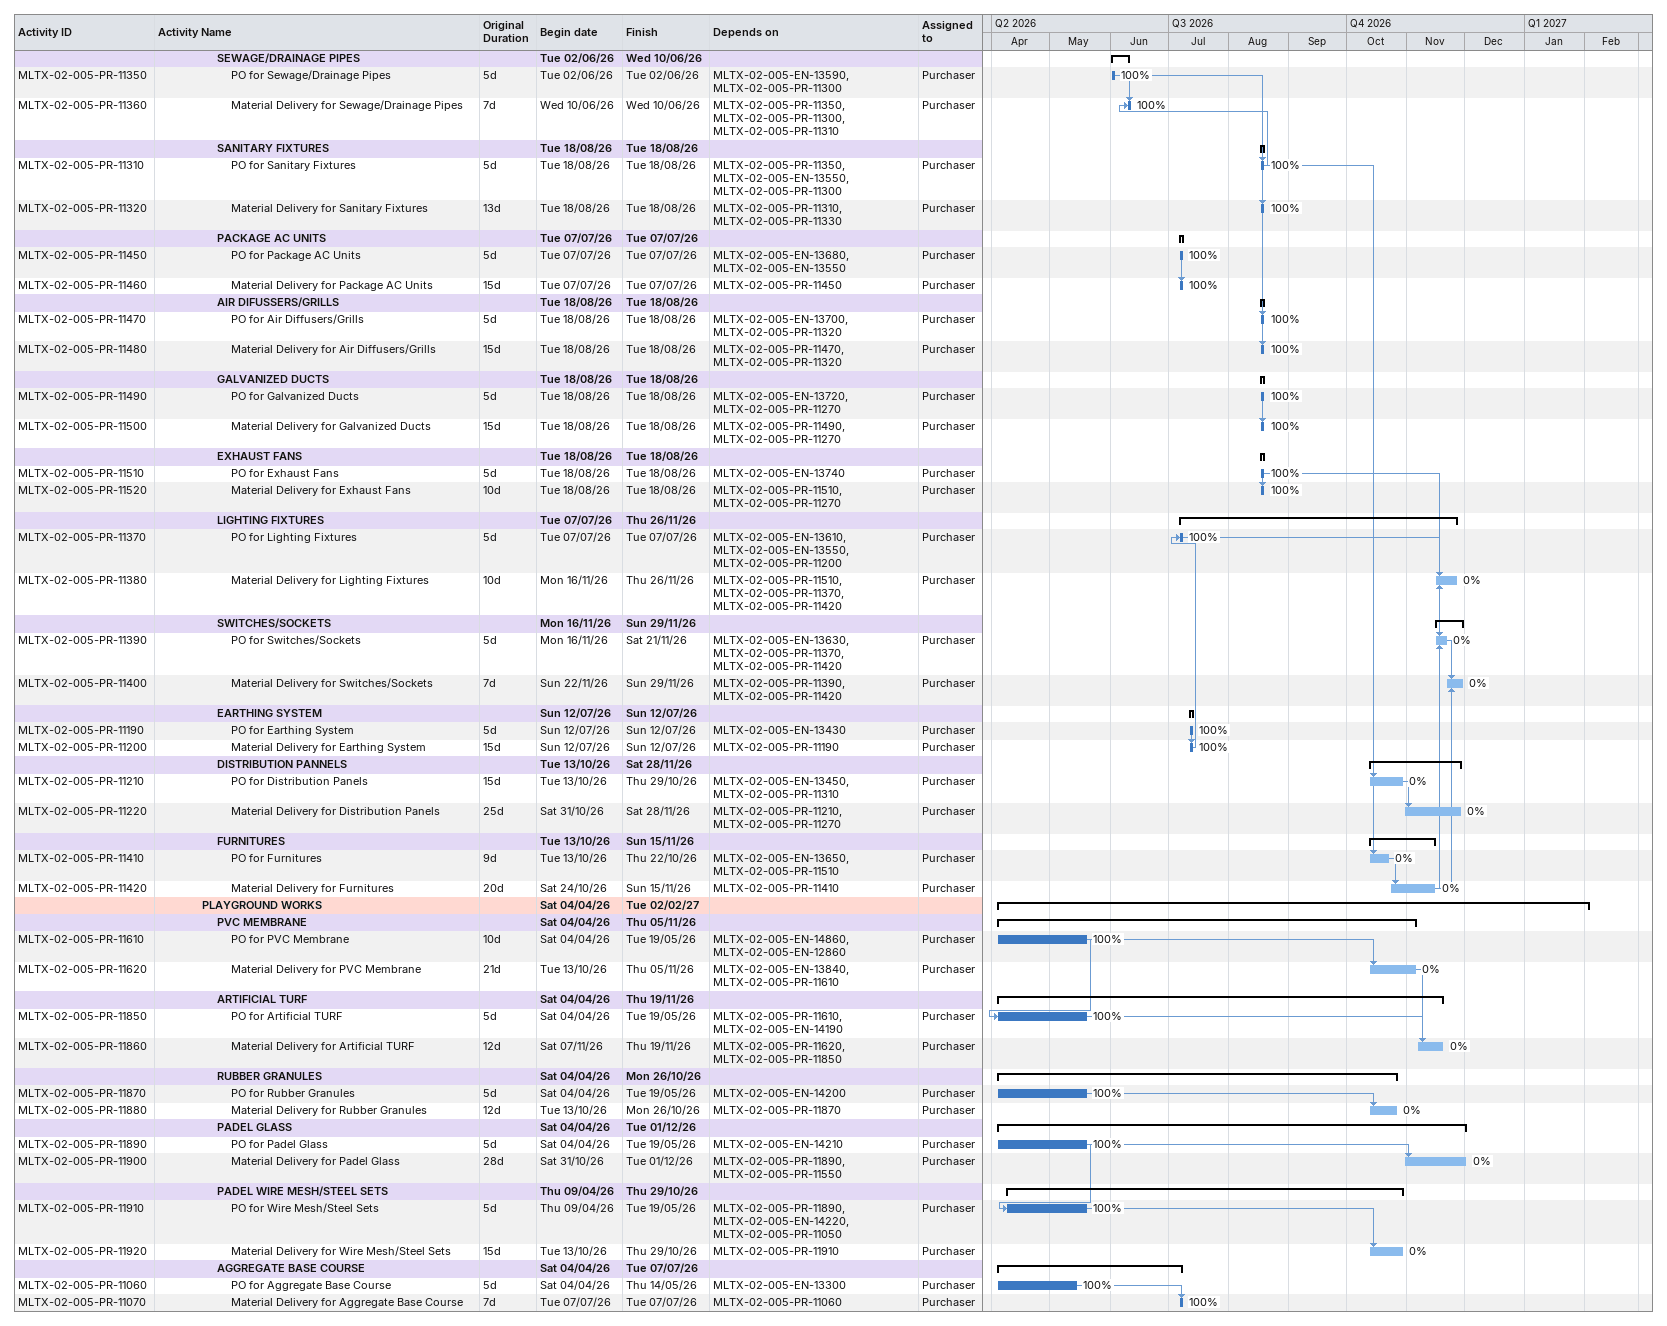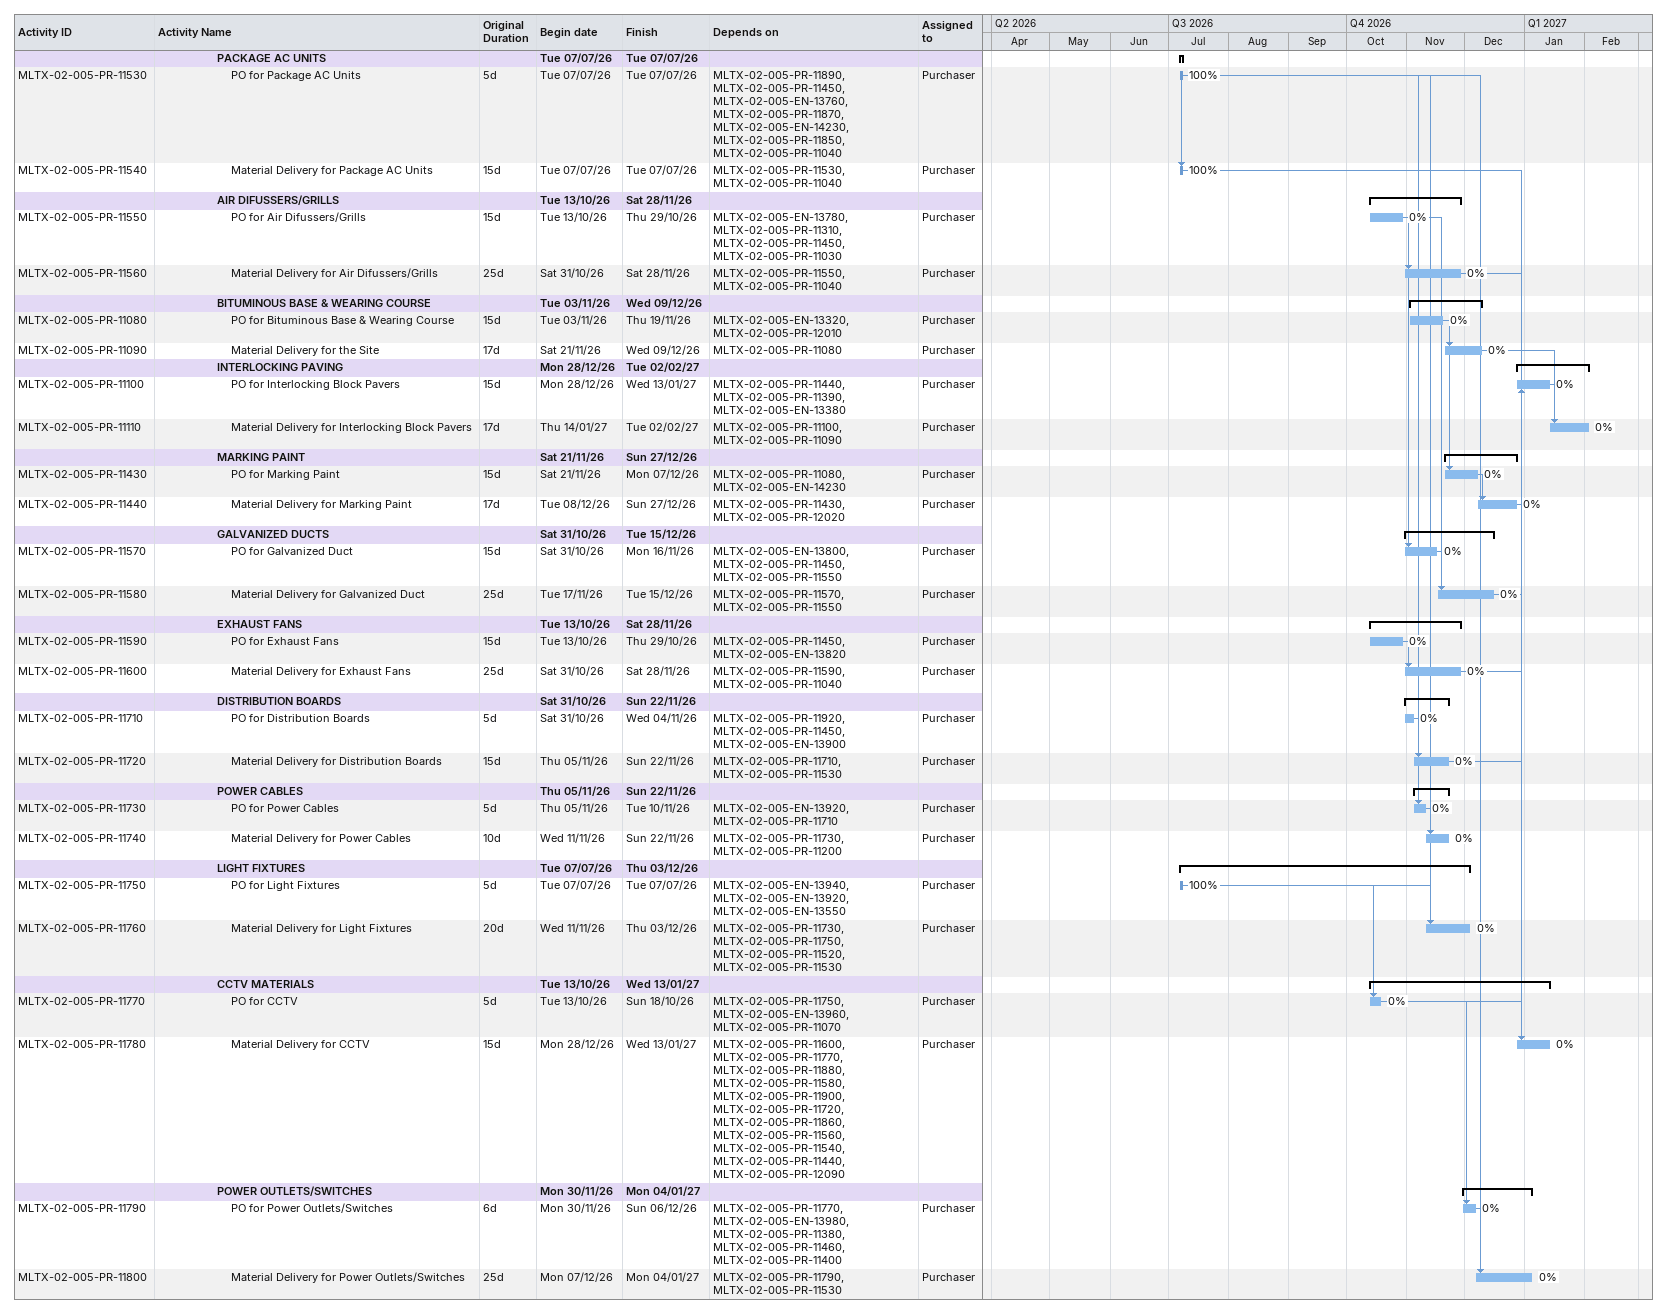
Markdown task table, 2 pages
| ID | Level | Task | Original duration | Start | Finish | Predecessors | Resources | % complete |
|---|---|---|---|---|---|---|---|---|
|  | 5 | **SEWAGE/DRAINAGE PIPES** |  | 2026-06-02 | 2026-06-10 |  |  |  |
| MLTX-02-005-PR-11350 | 6 | PO for Sewage/Drainage Pipes | 5d | 2026-06-02 | 2026-06-02 | MLTX-02-005-EN-13590, MLTX-02-005-PR-11300 | Purchaser | 100 |
| MLTX-02-005-PR-11360 | 6 | Material Delivery for Sewage/Drainage Pipes | 7d | 2026-06-10 | 2026-06-10 | MLTX-02-005-PR-11350, MLTX-02-005-PR-11300, MLTX-02-005-PR-11310 | Purchaser | 100 |
|  | 5 | **SANITARY FIXTURES** |  | 2026-08-18 | 2026-08-18 |  |  |  |
| MLTX-02-005-PR-11310 | 6 | PO for Sanitary Fixtures | 5d | 2026-08-18 | 2026-08-18 | MLTX-02-005-PR-11350, MLTX-02-005-EN-13550, MLTX-02-005-PR-11300 | Purchaser | 100 |
| MLTX-02-005-PR-11320 | 6 | Material Delivery for Sanitary Fixtures | 13d | 2026-08-18 | 2026-08-18 | MLTX-02-005-PR-11310, MLTX-02-005-PR-11330 | Purchaser | 100 |
|  | 5 | **PACKAGE AC UNITS** |  | 2026-07-07 | 2026-07-07 |  |  |  |
| MLTX-02-005-PR-11450 | 6 | PO for Package AC Units | 5d | 2026-07-07 | 2026-07-07 | MLTX-02-005-EN-13680, MLTX-02-005-EN-13550 | Purchaser | 100 |
| MLTX-02-005-PR-11460 | 6 | Material Delivery for Package AC Units | 15d | 2026-07-07 | 2026-07-07 | MLTX-02-005-PR-11450 | Purchaser | 100 |
|  | 5 | **AIR DIFUSSERS/GRILLS** |  | 2026-08-18 | 2026-08-18 |  |  |  |
| MLTX-02-005-PR-11470 | 6 | PO for Air Diffusers/Grills | 5d | 2026-08-18 | 2026-08-18 | MLTX-02-005-EN-13700, MLTX-02-005-PR-11320 | Purchaser | 100 |
| MLTX-02-005-PR-11480 | 6 | Material Delivery for Air Diffusers/Grills | 15d | 2026-08-18 | 2026-08-18 | MLTX-02-005-PR-11470, MLTX-02-005-PR-11320 | Purchaser | 100 |
|  | 5 | **GALVANIZED DUCTS** |  | 2026-08-18 | 2026-08-18 |  |  |  |
| MLTX-02-005-PR-11490 | 6 | PO for Galvanized Ducts | 5d | 2026-08-18 | 2026-08-18 | MLTX-02-005-EN-13720, MLTX-02-005-PR-11270 | Purchaser | 100 |
| MLTX-02-005-PR-11500 | 6 | Material Delivery for Galvanized Ducts | 15d | 2026-08-18 | 2026-08-18 | MLTX-02-005-PR-11490, MLTX-02-005-PR-11270 | Purchaser | 100 |
|  | 5 | **EXHAUST FANS** |  | 2026-08-18 | 2026-08-18 |  |  |  |
| MLTX-02-005-PR-11510 | 6 | PO for Exhaust Fans | 5d | 2026-08-18 | 2026-08-18 | MLTX-02-005-EN-13740 | Purchaser | 100 |
| MLTX-02-005-PR-11520 | 6 | Material Delivery for Exhaust Fans | 10d | 2026-08-18 | 2026-08-18 | MLTX-02-005-PR-11510, MLTX-02-005-PR-11270 | Purchaser | 100 |
|  | 5 | **LIGHTING FIXTURES** |  | 2026-07-07 | 2026-11-26 |  |  |  |
| MLTX-02-005-PR-11370 | 6 | PO for Lighting Fixtures | 5d | 2026-07-07 | 2026-07-07 | MLTX-02-005-EN-13610, MLTX-02-005-EN-13550, MLTX-02-005-PR-11200 | Purchaser | 100 |
| MLTX-02-005-PR-11380 | 6 | Material Delivery for Lighting Fixtures | 10d | 2026-11-16 | 2026-11-26 | MLTX-02-005-PR-11510, MLTX-02-005-PR-11370, MLTX-02-005-PR-11420 | Purchaser | 0 |
|  | 5 | **SWITCHES/SOCKETS** |  | 2026-11-16 | 2026-11-29 |  |  |  |
| MLTX-02-005-PR-11390 | 6 | PO for Switches/Sockets | 5d | 2026-11-16 | 2026-11-21 | MLTX-02-005-EN-13630, MLTX-02-005-PR-11370, MLTX-02-005-PR-11420 | Purchaser | 0 |
| MLTX-02-005-PR-11400 | 6 | Material Delivery for Switches/Sockets | 7d | 2026-11-22 | 2026-11-29 | MLTX-02-005-PR-11390, MLTX-02-005-PR-11420 | Purchaser | 0 |
|  | 5 | **EARTHING SYSTEM** |  | 2026-07-12 | 2026-07-12 |  |  |  |
| MLTX-02-005-PR-11190 | 6 | PO for Earthing System | 5d | 2026-07-12 | 2026-07-12 | MLTX-02-005-EN-13430 | Purchaser | 100 |
| MLTX-02-005-PR-11200 | 6 | Material Delivery for Earthing System | 15d | 2026-07-12 | 2026-07-12 | MLTX-02-005-PR-11190 | Purchaser | 100 |
|  | 5 | **DISTRIBUTION PANNELS** |  | 2026-10-13 | 2026-11-28 |  |  |  |
| MLTX-02-005-PR-11210 | 6 | PO for Distribution Panels | 15d | 2026-10-13 | 2026-10-29 | MLTX-02-005-EN-13450, MLTX-02-005-PR-11310 | Purchaser | 0 |
| MLTX-02-005-PR-11220 | 6 | Material Delivery for Distribution Panels | 25d | 2026-10-31 | 2026-11-28 | MLTX-02-005-PR-11210, MLTX-02-005-PR-11270 | Purchaser | 0 |
|  | 5 | **FURNITURES** |  | 2026-10-13 | 2026-11-15 |  |  |  |
| MLTX-02-005-PR-11410 | 6 | PO for Furnitures | 9d | 2026-10-13 | 2026-10-22 | MLTX-02-005-EN-13650, MLTX-02-005-PR-11510 | Purchaser | 0 |
| MLTX-02-005-PR-11420 | 6 | Material Delivery for Furnitures | 20d | 2026-10-24 | 2026-11-15 | MLTX-02-005-PR-11410 | Purchaser | 0 |
|  | 4 | **PLAYGROUND WORKS** |  | 2026-04-04 | 2027-02-02 |  |  |  |
|  | 5 | **PVC MEMBRANE** |  | 2026-04-04 | 2026-11-05 |  |  |  |
| MLTX-02-005-PR-11610 | 6 | PO for PVC Membrane | 10d | 2026-04-04 | 2026-05-19 | MLTX-02-005-EN-14860, MLTX-02-005-EN-12860 | Purchaser | 100 |
| MLTX-02-005-PR-11620 | 6 | Material Delivery for PVC Membrane | 21d | 2026-10-13 | 2026-11-05 | MLTX-02-005-EN-13840, MLTX-02-005-PR-11610 | Purchaser | 0 |
|  | 5 | **ARTIFICIAL TURF** |  | 2026-04-04 | 2026-11-19 |  |  |  |
| MLTX-02-005-PR-11850 | 6 | PO for Artificial TURF | 5d | 2026-04-04 | 2026-05-19 | MLTX-02-005-PR-11610, MLTX-02-005-EN-14190 | Purchaser | 100 |
| MLTX-02-005-PR-11860 | 6 | Material Delivery for Artificial TURF | 12d | 2026-11-07 | 2026-11-19 | MLTX-02-005-PR-11620, MLTX-02-005-PR-11850 | Purchaser | 0 |
|  | 5 | **RUBBER GRANULES** |  | 2026-04-04 | 2026-10-26 |  |  |  |
| MLTX-02-005-PR-11870 | 6 | PO for Rubber Granules | 5d | 2026-04-04 | 2026-05-19 | MLTX-02-005-EN-14200 | Purchaser | 100 |
| MLTX-02-005-PR-11880 | 6 | Material Delivery for Rubber Granules | 12d | 2026-10-13 | 2026-10-26 | MLTX-02-005-PR-11870 | Purchaser | 0 |
|  | 5 | **PADEL GLASS** |  | 2026-04-04 | 2026-12-01 |  |  |  |
| MLTX-02-005-PR-11890 | 6 | PO for Padel Glass | 5d | 2026-04-04 | 2026-05-19 | MLTX-02-005-EN-14210 | Purchaser | 100 |
| MLTX-02-005-PR-11900 | 6 | Material Delivery for Padel Glass | 28d | 2026-10-31 | 2026-12-01 | MLTX-02-005-PR-11890, MLTX-02-005-PR-11550 | Purchaser | 0 |
|  | 5 | **PADEL WIRE MESH/STEEL SETS** |  | 2026-04-09 | 2026-10-29 |  |  |  |
| MLTX-02-005-PR-11910 | 6 | PO for Wire Mesh/Steel Sets | 5d | 2026-04-09 | 2026-05-19 | MLTX-02-005-PR-11890, MLTX-02-005-EN-14220, MLTX-02-005-PR-11050 | Purchaser | 100 |
| MLTX-02-005-PR-11920 | 6 | Material Delivery for Wire Mesh/Steel Sets | 15d | 2026-10-13 | 2026-10-29 | MLTX-02-005-PR-11910 | Purchaser | 0 |
|  | 5 | **AGGREGATE BASE COURSE** |  | 2026-04-04 | 2026-07-07 |  |  |  |
| MLTX-02-005-PR-11060 | 6 | PO for Aggregate Base Course | 5d | 2026-04-04 | 2026-05-14 | MLTX-02-005-EN-13300 | Purchaser | 100 |
| MLTX-02-005-PR-11070 | 6 | Material Delivery for Aggregate Base Course | 7d | 2026-07-07 | 2026-07-07 | MLTX-02-005-PR-11060 | Purchaser | 100 |
|  | 5 | **PACKAGE AC UNITS** |  | 2026-07-07 | 2026-07-07 |  |  |  |
| MLTX-02-005-PR-11530 | 6 | PO for Package AC Units | 5d | 2026-07-07 | 2026-07-07 | MLTX-02-005-PR-11890, MLTX-02-005-PR-11450, MLTX-02-005-EN-13760, MLTX-02-005-PR-11870, MLTX-02-005-EN-14230, MLTX-02-005-PR-11850, MLTX-02-005-PR-11040 | Purchaser | 100 |
| MLTX-02-005-PR-11540 | 6 | Material Delivery for Package AC Units | 15d | 2026-07-07 | 2026-07-07 | MLTX-02-005-PR-11530, MLTX-02-005-PR-11040 | Purchaser | 100 |
|  | 5 | **AIR DIFUSSERS/GRILLS** |  | 2026-10-13 | 2026-11-28 |  |  |  |
| MLTX-02-005-PR-11550 | 6 | PO for Air Difussers/Grills | 15d | 2026-10-13 | 2026-10-29 | MLTX-02-005-EN-13780, MLTX-02-005-PR-11310, MLTX-02-005-PR-11450, MLTX-02-005-PR-11030 | Purchaser | 0 |
| MLTX-02-005-PR-11560 | 6 | Material Delivery for Air Difussers/Grills | 25d | 2026-10-31 | 2026-11-28 | MLTX-02-005-PR-11550, MLTX-02-005-PR-11040 | Purchaser | 0 |
|  | 5 | **BITUMINOUS BASE & WEARING COURSE** |  | 2026-11-03 | 2026-12-09 |  |  |  |
| MLTX-02-005-PR-11080 | 6 | PO for Bituminous Base & Wearing Course | 15d | 2026-11-03 | 2026-11-19 | MLTX-02-005-EN-13320, MLTX-02-005-PR-12010 | Purchaser | 0 |
| MLTX-02-005-PR-11090 | 6 | Material Delivery for the Site | 17d | 2026-11-21 | 2026-12-09 | MLTX-02-005-PR-11080 | Purchaser | 0 |
|  | 5 | **INTERLOCKING PAVING** |  | 2026-12-28 | 2027-02-02 |  |  |  |
| MLTX-02-005-PR-11100 | 6 | PO for Interlocking Block Pavers | 15d | 2026-12-28 | 2027-01-13 | MLTX-02-005-PR-11440, MLTX-02-005-PR-11390, MLTX-02-005-EN-13380 | Purchaser | 0 |
| MLTX-02-005-PR-11110 | 6 | Material Delivery for Interlocking Block Pavers | 17d | 2027-01-14 | 2027-02-02 | MLTX-02-005-PR-11100, MLTX-02-005-PR-11090 | Purchaser | 0 |
|  | 5 | **MARKING PAINT** |  | 2026-11-21 | 2026-12-27 |  |  |  |
| MLTX-02-005-PR-11430 | 6 | PO for Marking Paint | 15d | 2026-11-21 | 2026-12-07 | MLTX-02-005-PR-11080, MLTX-02-005-EN-14230 | Purchaser | 0 |
| MLTX-02-005-PR-11440 | 6 | Material Delivery for Marking Paint | 17d | 2026-12-08 | 2026-12-27 | MLTX-02-005-PR-11430, MLTX-02-005-PR-12020 | Purchaser | 0 |
|  | 5 | **GALVANIZED DUCTS** |  | 2026-10-31 | 2026-12-15 |  |  |  |
| MLTX-02-005-PR-11570 | 6 | PO for Galvanized Duct | 15d | 2026-10-31 | 2026-11-16 | MLTX-02-005-EN-13800, MLTX-02-005-PR-11450, MLTX-02-005-PR-11550 | Purchaser | 0 |
| MLTX-02-005-PR-11580 | 6 | Material Delivery for Galvanized Duct | 25d | 2026-11-17 | 2026-12-15 | MLTX-02-005-PR-11570, MLTX-02-005-PR-11550 | Purchaser | 0 |
|  | 5 | **EXHAUST FANS** |  | 2026-10-13 | 2026-11-28 |  |  |  |
| MLTX-02-005-PR-11590 | 6 | PO for Exhaust Fans | 15d | 2026-10-13 | 2026-10-29 | MLTX-02-005-PR-11450, MLTX-02-005-EN-13820 | Purchaser | 0 |
| MLTX-02-005-PR-11600 | 6 | Material Delivery for Exhaust Fans | 25d | 2026-10-31 | 2026-11-28 | MLTX-02-005-PR-11590, MLTX-02-005-PR-11040 | Purchaser | 0 |
|  | 5 | **DISTRIBUTION BOARDS** |  | 2026-10-31 | 2026-11-22 |  |  |  |
| MLTX-02-005-PR-11710 | 6 | PO for Distribution Boards | 5d | 2026-10-31 | 2026-11-04 | MLTX-02-005-PR-11920, MLTX-02-005-PR-11450, MLTX-02-005-EN-13900 | Purchaser | 0 |
| MLTX-02-005-PR-11720 | 6 | Material Delivery for Distribution Boards | 15d | 2026-11-05 | 2026-11-22 | MLTX-02-005-PR-11710, MLTX-02-005-PR-11530 | Purchaser | 0 |
|  | 5 | **POWER CABLES** |  | 2026-11-05 | 2026-11-22 |  |  |  |
| MLTX-02-005-PR-11730 | 6 | PO for Power Cables | 5d | 2026-11-05 | 2026-11-10 | MLTX-02-005-EN-13920, MLTX-02-005-PR-11710 | Purchaser | 0 |
| MLTX-02-005-PR-11740 | 6 | Material Delivery for Power Cables | 10d | 2026-11-11 | 2026-11-22 | MLTX-02-005-PR-11730, MLTX-02-005-PR-11200 | Purchaser | 0 |
|  | 5 | **LIGHT FIXTURES** |  | 2026-07-07 | 2026-12-03 |  |  |  |
| MLTX-02-005-PR-11750 | 6 | PO for Light Fixtures | 5d | 2026-07-07 | 2026-07-07 | MLTX-02-005-EN-13940, MLTX-02-005-EN-13920, MLTX-02-005-EN-13550 | Purchaser | 100 |
| MLTX-02-005-PR-11760 | 6 | Material Delivery for Light Fixtures | 20d | 2026-11-11 | 2026-12-03 | MLTX-02-005-PR-11730, MLTX-02-005-PR-11750, MLTX-02-005-PR-11520, MLTX-02-005-PR-11530 | Purchaser | 0 |
|  | 5 | **CCTV MATERIALS** |  | 2026-10-13 | 2027-01-13 |  |  |  |
| MLTX-02-005-PR-11770 | 6 | PO for CCTV | 5d | 2026-10-13 | 2026-10-18 | MLTX-02-005-PR-11750, MLTX-02-005-EN-13960, MLTX-02-005-PR-11070 | Purchaser | 0 |
| MLTX-02-005-PR-11780 | 6 | Material Delivery for CCTV | 15d | 2026-12-28 | 2027-01-13 | MLTX-02-005-PR-11600, MLTX-02-005-PR-11770, MLTX-02-005-PR-11880, MLTX-02-005-PR-11580, MLTX-02-005-PR-11900, MLTX-02-005-PR-11720, MLTX-02-005-PR-11860, MLTX-02-005-PR-11560, MLTX-02-005-PR-11540, MLTX-02-005-PR-11440, MLTX-02-005-PR-12090 | Purchaser | 0 |
|  | 5 | **POWER OUTLETS/SWITCHES** |  | 2026-11-30 | 2027-01-04 |  |  |  |
| MLTX-02-005-PR-11790 | 6 | PO for Power Outlets/Switches | 6d | 2026-11-30 | 2026-12-06 | MLTX-02-005-PR-11770, MLTX-02-005-EN-13980, MLTX-02-005-PR-11380, MLTX-02-005-PR-11460, MLTX-02-005-PR-11400 | Purchaser | 0 |
| MLTX-02-005-PR-11800 | 6 | Material Delivery for Power Outlets/Switches | 25d | 2026-12-07 | 2027-01-04 | MLTX-02-005-PR-11790, MLTX-02-005-PR-11530 | Purchaser | 0 |
